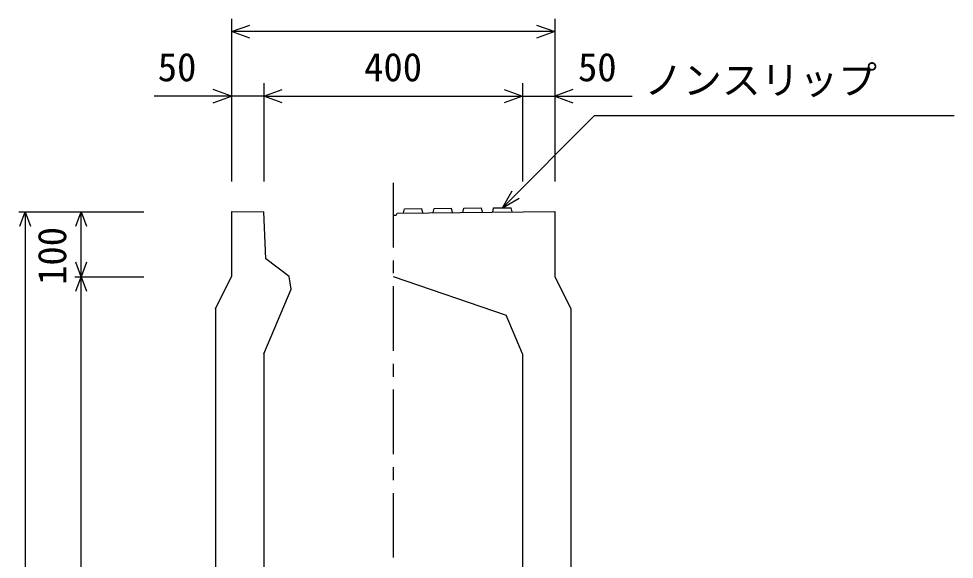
# Model space of a CAD drawing. Units: millimetres, scale not verified. Extents: x -16800 to 16800, y -5940 to 5940.
# Drawn here: x 13771 to 15218, y 3036 to 3873 of the extents above; entities that cross this region are included whole.
import ezdxf
from ezdxf.enums import TextEntityAlignment as Align

# ---------------------------------------------------------------- set-up
doc = ezdxf.new("R2010")
doc.units = ezdxf.units.MM
doc.header["$LTSCALE"] = 20
doc.linetypes.add('CHAIN1', pattern=[8, 5, -1, 1, -1])
for name, color, linetype, lineweight in [('0-0_DIM', 7, 'Continuous', 25), ('0-2_HATCH', 6, 'Continuous', 25), ('0-5_OUTLINE', 3, 'Continuous', 25)]:
    doc.layers.add(name, color=color, linetype=linetype, lineweight=lineweight)
doc.styles.add('ＭＳ ゴシック', font='')
doc.styles.get('ＭＳ ゴシック').set_extended_font_data('MS Gothic')

msp = doc.modelspace()

# ---------------------------------------------------------------- linework, layer by layer
at = {"layer": '0-0_DIM'}
for p, q in [((14100, 3872.68), (14100, 3620.93)), ((14600, 3872.68), (14600, 3620.93)), ((14600, 3852.68), (14100, 3852.68)), ((14150, 3772.68), (14150, 3620.93)), ((14550, 3772.68), (14550, 3620.93)), ((14100, 3752.68), (13980.34, 3752.68)), ((14150, 3752.68), (14100, 3752.68)), ((14150, 3752.68), (14550, 3752.68)), ((14550, 3752.68), (14600, 3752.68)), ((14600, 3752.68), (14719.66, 3752.68)), ((14518.95, 3580.16), (14661.16, 3722.37)), ((15218.05, 3722.37), (14661.16, 3722.37)), ((14518.95, 3580.16), (14533.95, 3606.14)), ((14518.95, 3580.16), (14544.93, 3595.16)), ((13770.8, 3573.97), (13964.13, 3573.97)), ((13780.8, 3573.97), (13780.8, 2523.97)), ((13867.46, 3473.47), (13867.46, 3573.97)), ((13857.46, 3473.47), (13964.13, 3473.47)), ((13867.46, 2573.97), (13867.46, 3473.47))]:
    msp.add_line(p, q, dxfattribs=at)
at = {"layer": '0-0_DIM', "linetype": 'CHAIN1'}
msp.add_line((14350, 3618.77), (14350, 2223.97), dxfattribs=at)
at = {"layer": '0-0_DIM'}
for points in [[(14128.23, 3842.41), (14100.04, 3852.68), (14128.23, 3862.94)], [(14571.85, 3862.94), (14600.04, 3852.68), (14571.85, 3842.41)], [(14071.81, 3742.41), (14100, 3752.68), (14071.81, 3762.94)], [(14178.19, 3742.41), (14150, 3752.68), (14178.19, 3762.94)], [(14521.88, 3762.94), (14550.08, 3752.68), (14521.88, 3742.41)], [(14628.12, 3762.94), (14599.92, 3752.68), (14628.12, 3742.41)], [(13772.59, 3551.41), (13780.8, 3573.97), (13789.01, 3551.41)], [(13859.26, 3551.41), (13867.46, 3573.97), (13875.67, 3551.41)], [(13875.67, 3496.02), (13867.46, 3473.47), (13859.26, 3496.02)], [(13859.26, 3450.91), (13867.46, 3473.47), (13875.67, 3450.91)]]:
    msp.add_lwpolyline(points, dxfattribs=at)
at = {"layer": '0-2_HATCH'}
for p, q in [((14366, 3572.13), (14367.45, 3578.64)), ((14367.45, 3578.64), (14394.45, 3578.91)), ((14396, 3572.43), (14394.45, 3578.91)), ((14412, 3572.59), (14413.45, 3579.1)), ((14413.45, 3579.1), (14440.45, 3579.37)), ((14442, 3572.89), (14440.45, 3579.37)), ((14458, 3573.05), (14459.45, 3579.56)), ((14459.45, 3579.56), (14486.45, 3579.83)), ((14488, 3573.35), (14486.45, 3579.83)), ((14504, 3573.51), (14505.45, 3580.02)), ((14505.45, 3580.02), (14532.45, 3580.29)), ((14534, 3573.81), (14532.45, 3580.29))]:
    msp.add_line(p, q, dxfattribs=at)
at = {"layer": '0-5_OUTLINE'}
for p, q in [((14100, 3574.47), (14150.02, 3573.97)), ((14100, 3574.47), (14100, 3473.97)), ((14153.02, 3501.09), (14150.02, 3573.97)), ((14356, 3572.03), (14600, 3574.47)), ((14600, 3574.47), (14600, 3473.97)), ((14189.02, 3473.97), (14153.02, 3501.09)), ((14075, 3423.97), (14100, 3473.97)), ((14192.02, 3453.97), (14189.02, 3473.97)), ((14350, 3473.97), (14524.79, 3413.97)), ((14600, 3473.97), (14625, 3423.97)), ((14150, 3353.97), (14192.02, 3453.97)), ((14075, 3423.97), (14075, 2523.97)), ((14625, 3423.97), (14625, 2523.97)), ((14550, 3353.97), (14524.79, 3413.97)), ((14550, 3353.97), (14550, 2523.97))]:
    msp.add_line(p, q, dxfattribs=at)
for points in [[(14350, 3568.77), (14354.5, 3568.77), (14356, 3572.03)], [(14150, 3353.97), (14150, 2523.97), (14075, 2523.97)]]:
    msp.add_lwpolyline(points, dxfattribs=at)

# ---------------------------------------------------------------- texts
at = {"layer": '0-0_DIM', "style": 'ＭＳ ゴシック'}
for s, p in [('50', (13985.81, 3762.67)), ('400', (14305, 3762.68)), ('50', (14635.91, 3762.67)), ('ノンスリップ', (14738.47, 3742.55))]:
    msp.add_text(s, height=43.99, dxfattribs=at).set_placement(p, align=Align.BOTTOM_LEFT)
msp.add_text('100', height=43.99, rotation=90, dxfattribs=at).set_placement((13857.46, 3460.66), align=Align.BOTTOM_LEFT)

doc.saveas('drawing.dxf')
